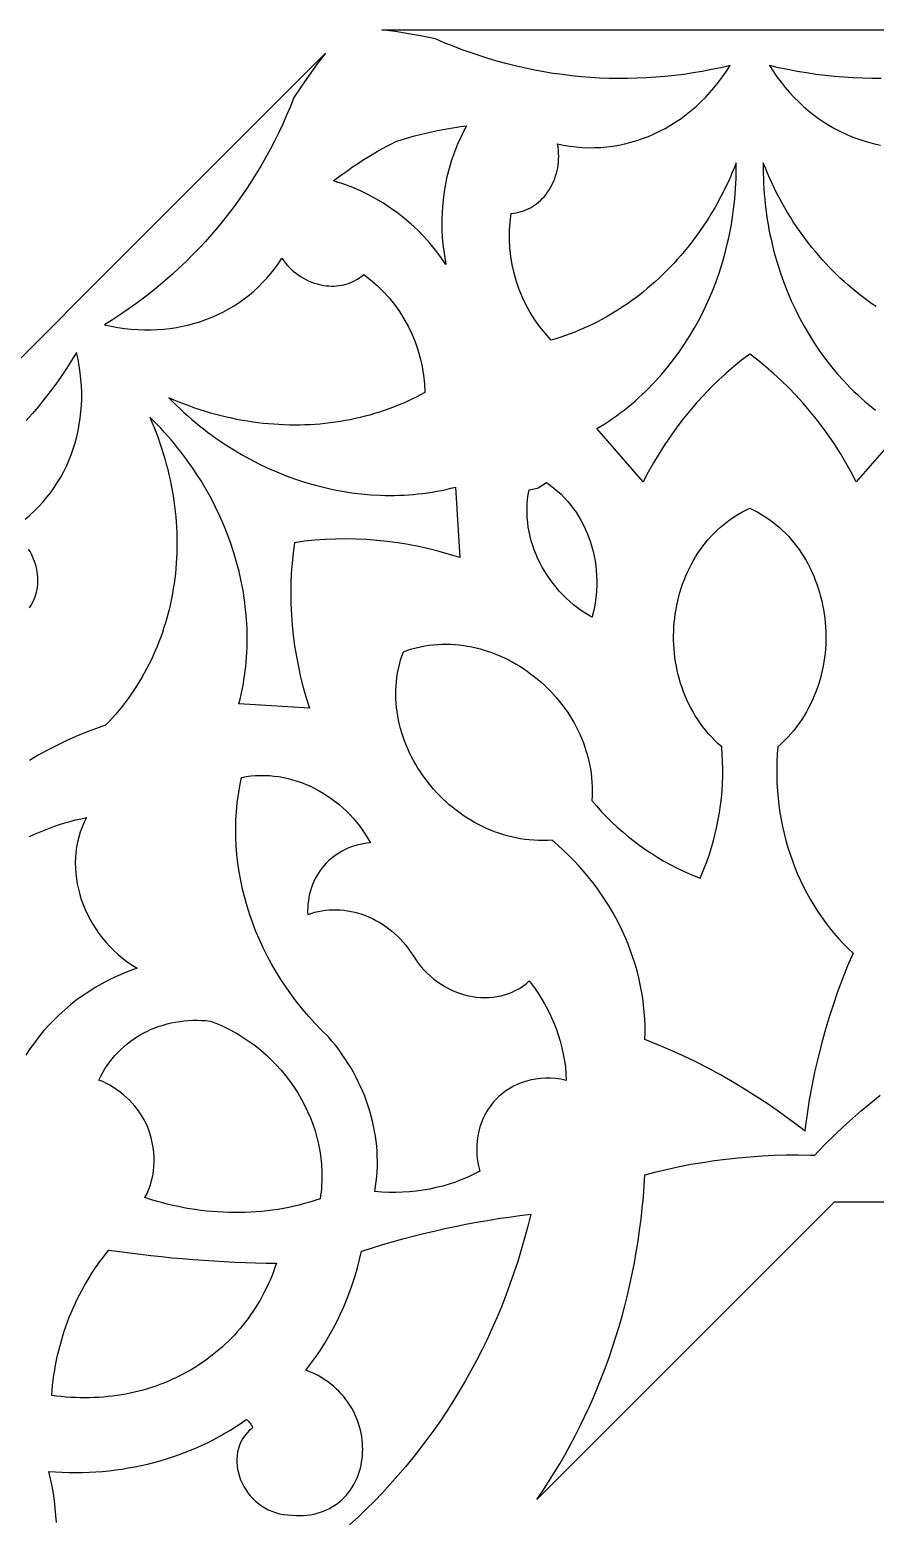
# Model space of a CAD drawing. Extents: x 1908 to 3442, y -299 to 721.
# Drawn here: x 3144.7 to 3180.8, y 319 to 382.4 of the extents above; entities that cross this region are included whole.
import ezdxf

# ---------------------------------------------------------------- set-up
doc = ezdxf.new("R2010")
doc.units = 0
doc.layers.add('BITMAP_LAYER', color=18, linetype='CONTINUOUS')

msp = doc.modelspace()

# ---------------------------------------------------------------- linework, layer by layer
at = {"layer": 'BITMAP_LAYER'}
for points in [[(3181.967, 365.435), (3179.981, 363.172), (3179.767, 363.581), (3179.543, 363.981), (3179.308, 364.373), (3179.064, 364.757), (3178.81, 365.131), (3178.547, 365.497), (3178.275, 365.854), (3177.994, 366.201), (3177.703, 366.539), (3177.405, 366.867), (3177.097, 367.184), (3176.782, 367.492), (3176.458, 367.789), (3176.127, 368.075), (3175.788, 368.35), (3175.441, 368.614), (3175.44, 368.614), (3175.439, 368.614), (3175.438, 368.614), (3175.438, 368.614), (3175.091, 368.35), (3174.752, 368.075), (3174.42, 367.789), (3174.097, 367.492), (3173.781, 367.184), (3173.474, 366.867), (3173.175, 366.539), (3172.885, 366.201), (3172.603, 365.854), (3172.331, 365.497), (3172.068, 365.131), (3171.814, 364.757), (3171.57, 364.373), (3171.336, 363.981), (3171.111, 363.581), (3170.897, 363.172), (3168.911, 365.435), (3169.084, 365.539), (3169.255, 365.646), (3169.424, 365.757), (3169.591, 365.87), (3169.755, 365.986), (3169.917, 366.106), (3170.078, 366.228), (3170.236, 366.354), (3170.391, 366.482), (3170.545, 366.613), (3170.696, 366.747), (3170.845, 366.884), (3170.991, 367.024), (3171.136, 367.166), (3171.277, 367.311), (3171.417, 367.458), (3171.689, 367.761), (3171.95, 368.073), (3172.202, 368.395), (3172.444, 368.726), (3172.675, 369.066), (3172.896, 369.415), (3173.105, 369.772), (3173.305, 370.137), (3173.492, 370.509), (3173.669, 370.889), (3173.834, 371.275), (3173.988, 371.668), (3174.13, 372.067), (3174.26, 372.472), (3174.378, 372.883), (3174.483, 373.299), (3174.531, 373.509), (3174.576, 373.719), (3174.618, 373.931), (3174.656, 374.145), (3174.692, 374.359), (3174.724, 374.574), (3174.753, 374.79), (3174.778, 375.007), (3174.8, 375.225), (3174.819, 375.444), (3174.835, 375.663), (3174.847, 375.884), (3174.856, 376.105), (3174.861, 376.326), (3174.863, 376.548), (3174.862, 376.771), (3174.773, 376.548), (3174.68, 376.327), (3174.584, 376.108), (3174.485, 375.893), (3174.383, 375.679), (3174.277, 375.469), (3174.169, 375.261), (3174.057, 375.055), (3173.943, 374.853), (3173.825, 374.653), (3173.705, 374.456), (3173.581, 374.261), (3173.455, 374.07), (3173.326, 373.881), (3173.195, 373.696), (3173.06, 373.513), (3172.923, 373.333), (3172.783, 373.156), (3172.641, 372.983), (3172.496, 372.812), (3172.349, 372.644), (3172.199, 372.48), (3172.046, 372.319), (3171.892, 372.161), (3171.735, 372.006), (3171.576, 371.854), (3171.414, 371.706), (3171.25, 371.561), (3171.084, 371.419), (3170.916, 371.281), (3170.746, 371.146), (3170.574, 371.014), (3170.4, 370.886), (3170.224, 370.762), (3170.046, 370.641), (3169.866, 370.524), (3169.684, 370.41), (3169.5, 370.3), (3169.315, 370.193), (3169.128, 370.09), (3168.939, 369.991), (3168.749, 369.896), (3168.557, 369.804), (3168.364, 369.716), (3168.169, 369.633), (3167.972, 369.552), (3167.774, 369.476), (3167.575, 369.404), (3167.375, 369.336), (3167.173, 369.272), (3166.97, 369.212, -0.234222), (3165.264, 374.617), (3165.372, 374.626), (3165.479, 374.642), (3165.584, 374.663), (3165.687, 374.69), (3165.789, 374.723), (3165.888, 374.761), (3165.985, 374.805), (3166.079, 374.853), (3166.171, 374.907), (3166.261, 374.966), (3166.347, 375.029), (3166.431, 375.097), (3166.512, 375.169), (3166.589, 375.245), (3166.663, 375.326), (3166.734, 375.41), (3166.801, 375.499), (3166.864, 375.591), (3166.924, 375.686), (3166.979, 375.785), (3167.031, 375.887), (3167.078, 375.991), (3167.121, 376.099), (3167.159, 376.21), (3167.192, 376.323), (3167.221, 376.438), (3167.245, 376.556), (3167.264, 376.676), (3167.277, 376.797), (3167.286, 376.921), (3167.288, 377.046), (3167.285, 377.183), (3167.275, 377.318), (3167.259, 377.451), (3167.236, 377.581), (3167.5, 377.526), (3167.765, 377.482), (3168.03, 377.45), (3168.294, 377.428), (3168.558, 377.418), (3168.821, 377.419), (3169.083, 377.43), (3169.343, 377.453), (3169.602, 377.486), (3169.86, 377.529), (3170.115, 377.583), (3170.369, 377.647), (3170.619, 377.721), (3170.868, 377.805), (3171.113, 377.9), (3171.355, 378.004), (3171.593, 378.118), (3171.828, 378.241), (3172.059, 378.374), (3172.286, 378.517), (3172.509, 378.668), (3172.727, 378.829), (3172.94, 379), (3173.148, 379.179), (3173.351, 379.367), (3173.548, 379.563), (3173.74, 379.769), (3173.925, 379.983), (3174.104, 380.205), (3174.277, 380.436), (3174.443, 380.675), (3174.602, 380.922), (3174.208, 380.83), (3173.812, 380.746), (3173.416, 380.671), (3173.02, 380.604), (3172.622, 380.545), (3172.225, 380.495), (3171.826, 380.453), (3171.428, 380.419), (3171.029, 380.394), (3170.631, 380.376), (3170.232, 380.367), (3169.834, 380.366), (3169.435, 380.373), (3169.037, 380.389), (3168.64, 380.412), (3168.242, 380.444), (3167.846, 380.484), (3167.45, 380.532), (3167.055, 380.588), (3166.661, 380.653), (3166.267, 380.725), (3165.875, 380.806), (3165.484, 380.894), (3165.094, 380.991), (3164.706, 381.096), (3164.318, 381.209), (3163.933, 381.33), (3163.549, 381.459), (3163.167, 381.596), (3162.786, 381.74), (3162.408, 381.893), (3162.031, 382.054), (3161.461, 382.171), (3160.89, 382.275), (3160.317, 382.367), (3159.743, 382.446), (3191.136, 382.446)], [(3135.137, 359.251), (3157.336, 381.449), (3156.986, 380.987), (3156.645, 380.517), (3156.315, 380.039), (3155.994, 379.554), (3155.842, 379.174), (3155.682, 378.798), (3155.516, 378.426), (3155.342, 378.059), (3155.162, 377.697), (3154.975, 377.339), (3154.781, 376.985), (3154.58, 376.636), (3154.373, 376.292), (3154.159, 375.953), (3153.939, 375.619), (3153.712, 375.289), (3153.479, 374.965), (3153.239, 374.646), (3152.993, 374.332), (3152.741, 374.023), (3152.483, 373.72), (3152.218, 373.422), (3151.948, 373.13), (3151.671, 372.843), (3151.389, 372.562), (3151.1, 372.286), (3150.806, 372.017), (3150.506, 371.753), (3150.2, 371.495), (3149.889, 371.243), (3149.572, 370.998), (3149.25, 370.758), (3148.922, 370.525), (3148.589, 370.298), (3148.25, 370.078), (3147.906, 369.864), (3148.194, 369.802), (3148.48, 369.75), (3148.765, 369.709), (3149.049, 369.678), (3149.331, 369.658), (3149.612, 369.648), (3149.891, 369.649), (3150.167, 369.659), (3150.441, 369.68), (3150.712, 369.71), (3150.98, 369.751), (3151.244, 369.801), (3151.506, 369.861), (3151.763, 369.93), (3152.017, 370.009), (3152.266, 370.097), (3152.511, 370.194), (3152.751, 370.301), (3152.986, 370.417), (3153.215, 370.542), (3153.44, 370.676), (3153.659, 370.818), (3153.871, 370.97), (3154.078, 371.13), (3154.278, 371.298), (3154.471, 371.475), (3154.658, 371.661), (3154.837, 371.854), (3155.009, 372.056), (3155.173, 372.266), (3155.329, 372.484), (3155.477, 372.71), (3155.553, 372.602), (3155.635, 372.497), (3155.724, 372.394), (3155.818, 372.295), (3155.909, 372.208), (3156.002, 372.127), (3156.098, 372.05), (3156.196, 371.979), (3156.296, 371.913), (3156.398, 371.851), (3156.501, 371.795), (3156.607, 371.744), (3156.713, 371.698), (3156.82, 371.657), (3156.929, 371.622), (3157.038, 371.591), (3157.147, 371.566), (3157.257, 371.546), (3157.367, 371.531), (3157.477, 371.521), (3157.586, 371.516), (3157.695, 371.517), (3157.803, 371.523), (3157.91, 371.534), (3158.016, 371.551), (3158.121, 371.573), (3158.224, 371.6), (3158.325, 371.632), (3158.425, 371.67), (3158.522, 371.713), (3158.616, 371.761), (3158.709, 371.815), (3158.798, 371.874), (3158.885, 371.939), (3158.968, 372.009, -0.234222), (3161.583, 366.98), (3161.397, 366.879), (3161.209, 366.782), (3161.019, 366.689), (3160.827, 366.599), (3160.634, 366.513), (3160.438, 366.43), (3160.241, 366.352), (3160.042, 366.277), (3159.842, 366.206), (3159.64, 366.139), (3159.436, 366.076), (3159.231, 366.016), (3159.025, 365.96), (3158.817, 365.909), (3158.608, 365.861), (3158.398, 365.816), (3158.186, 365.776), (3157.974, 365.739), (3157.76, 365.707), (3157.545, 365.678), (3157.33, 365.653), (3157.113, 365.632), (3156.896, 365.615), (3156.677, 365.602), (3156.458, 365.592), (3156.238, 365.587), (3156.018, 365.585), (3155.797, 365.588), (3155.575, 365.594), (3155.353, 365.605), (3155.13, 365.619), (3154.907, 365.637), (3154.683, 365.659), (3154.46, 365.685), (3154.235, 365.716), (3154.011, 365.75), (3153.787, 365.788), (3153.562, 365.83), (3153.338, 365.876), (3153.113, 365.926), (3152.889, 365.98), (3152.664, 366.039), (3152.44, 366.101), (3152.216, 366.167), (3151.992, 366.238), (3151.768, 366.312), (3151.545, 366.391), (3151.323, 366.473), (3151.1, 366.56), (3150.878, 366.651), (3150.657, 366.745), (3150.814, 366.587), (3150.972, 366.431), (3151.133, 366.278), (3151.296, 366.128), (3151.46, 365.981), (3151.626, 365.837), (3151.794, 365.695), (3151.964, 365.557), (3152.136, 365.422), (3152.309, 365.289), (3152.484, 365.16), (3152.66, 365.033), (3152.838, 364.91), (3153.018, 364.79), (3153.198, 364.672), (3153.381, 364.558), (3153.749, 364.338), (3154.123, 364.131), (3154.501, 363.937), (3154.884, 363.755), (3155.27, 363.586), (3155.66, 363.429), (3156.054, 363.286), (3156.45, 363.155), (3156.849, 363.038), (3157.249, 362.934), (3157.652, 362.844), (3158.056, 362.767), (3158.461, 362.703), (3158.867, 362.654), (3159.273, 362.618), (3159.679, 362.596), (3159.882, 362.59), (3160.084, 362.588), (3160.287, 362.59), (3160.489, 362.595), (3160.691, 362.603), (3160.893, 362.615), (3161.094, 362.631), (3161.295, 362.65), (3161.495, 362.673), (3161.695, 362.7), (3161.895, 362.73), (3162.093, 362.764), (3162.291, 362.802), (3162.489, 362.844), (3162.685, 362.889), (3162.881, 362.938), (3163.077, 359.933), (3162.637, 360.07), (3162.195, 360.195), (3161.752, 360.306), (3161.308, 360.405), (3160.864, 360.49), (3160.419, 360.563), (3159.974, 360.623), (3159.53, 360.669), (3159.086, 360.703), (3158.643, 360.723), (3158.201, 360.731), (3157.76, 360.725), (3157.321, 360.706), (3156.885, 360.674), (3156.45, 360.629), (3156.018, 360.57), (3156.018, 360.57), (3156.017, 360.569), (3156.016, 360.568), (3156.016, 360.568), (3155.958, 360.136), (3155.912, 359.702), (3155.88, 359.265), (3155.861, 358.826), (3155.856, 358.386), (3155.863, 357.944), (3155.884, 357.501), (3155.917, 357.057), (3155.964, 356.612), (3156.023, 356.168), (3156.096, 355.723), (3156.182, 355.278), (3156.28, 354.835), (3156.392, 354.392), (3156.516, 353.95), (3156.654, 353.509), (3153.649, 353.705), (3153.698, 353.901), (3153.743, 354.098), (3153.784, 354.295), (3153.822, 354.493), (3153.856, 354.692), (3153.886, 354.891), (3153.913, 355.091), (3153.936, 355.291), (3153.955, 355.492), (3153.971, 355.694), (3153.983, 355.895), (3153.992, 356.097), (3153.997, 356.3), (3153.998, 356.502), (3153.996, 356.705), (3153.991, 356.908), (3153.969, 357.314), (3153.933, 357.72), (3153.883, 358.125), (3153.82, 358.53), (3153.743, 358.934), (3153.652, 359.337), (3153.548, 359.738), (3153.431, 360.136), (3153.301, 360.533), (3153.157, 360.926), (3153.001, 361.316), (3152.832, 361.703), (3152.65, 362.085), (3152.455, 362.464), (3152.248, 362.837), (3152.029, 363.206), (3151.914, 363.388), (3151.797, 363.569), (3151.676, 363.748), (3151.553, 363.926), (3151.427, 364.103), (3151.297, 364.278), (3151.165, 364.451), (3151.029, 364.622), (3150.891, 364.792), (3150.75, 364.96), (3150.605, 365.126), (3150.458, 365.291), (3150.308, 365.453), (3150.155, 365.614), (3150, 365.773), (3149.841, 365.929), (3149.936, 365.708), (3150.027, 365.486), (3150.113, 365.264), (3150.196, 365.041), (3150.274, 364.818), (3150.349, 364.595), (3150.419, 364.371), (3150.485, 364.147), (3150.548, 363.922), (3150.606, 363.698), (3150.66, 363.473), (3150.71, 363.249), (3150.756, 363.024), (3150.799, 362.8), (3150.837, 362.575), (3150.871, 362.351), (3150.901, 362.127), (3150.927, 361.903), (3150.949, 361.68), (3150.968, 361.456), (3150.982, 361.234), (3150.992, 361.012), (3150.999, 360.79), (3151.001, 360.569), (3151, 360.348), (3150.994, 360.128), (3150.985, 359.909), (3150.972, 359.691), (3150.954, 359.473), (3150.933, 359.257), (3150.908, 359.041), (3150.88, 358.826), (3150.847, 358.613), (3150.81, 358.4), (3150.77, 358.189), (3150.726, 357.978), (3150.678, 357.769), (3150.626, 357.562), (3150.57, 357.355), (3150.511, 357.15), (3150.447, 356.947), (3150.38, 356.745), (3150.309, 356.544), (3150.235, 356.345), (3150.156, 356.148), (3150.074, 355.953), (3149.988, 355.759), (3149.898, 355.567), (3149.804, 355.377), (3149.707, 355.189), (3149.606, 355.003), (3149.501, 354.819), (3149.393, 354.637), (3149.281, 354.457), (3149.165, 354.279), (3149.045, 354.104), (3148.922, 353.931), (3148.795, 353.76), (3148.664, 353.591), (3148.53, 353.425), (3148.392, 353.262), (3148.25, 353.101), (3148.105, 352.942), (3147.956, 352.786), (3147.526, 352.636), (3147.103, 352.475), (3146.686, 352.303), (3146.276, 352.12), (3145.873, 351.927), (3145.477, 351.724), (3145.088, 351.51), (3144.706, 351.287)]]:
    msp.add_lwpolyline(points, format="xyb", dxfattribs=at)
for points in [[(3181.045, 380.366), (3180.646, 380.367), (3180.248, 380.376), (3179.849, 380.394), (3179.45, 380.419), (3179.052, 380.453), (3178.654, 380.495), (3178.256, 380.545), (3177.859, 380.604), (3177.462, 380.671), (3177.066, 380.746), (3176.671, 380.83), (3176.276, 380.922), (3176.435, 380.675), (3176.601, 380.436), (3176.774, 380.205), (3176.953, 379.983), (3177.139, 379.769), (3177.33, 379.563), (3177.527, 379.367), (3177.73, 379.179), (3177.938, 379), (3178.151, 378.829), (3178.369, 378.668), (3178.592, 378.517), (3178.819, 378.374), (3179.05, 378.241), (3179.285, 378.118), (3179.524, 378.004), (3179.766, 377.9), (3180.011, 377.805), (3180.259, 377.721), (3180.51, 377.647), (3180.763, 377.583), (3181.018, 377.529)], [(3180.833, 370.641), (3180.655, 370.762), (3180.479, 370.886), (3180.304, 371.014), (3180.132, 371.146), (3179.962, 371.281), (3179.794, 371.419), (3179.628, 371.561), (3179.464, 371.706), (3179.303, 371.854), (3179.144, 372.006), (3178.987, 372.161), (3178.832, 372.319), (3178.68, 372.48), (3178.53, 372.644), (3178.382, 372.812), (3178.238, 372.983), (3178.095, 373.156), (3177.955, 373.333), (3177.818, 373.513), (3177.684, 373.696), (3177.552, 373.881), (3177.423, 374.07), (3177.297, 374.261), (3177.174, 374.456), (3177.053, 374.653), (3176.936, 374.853), (3176.821, 375.055), (3176.71, 375.261), (3176.601, 375.469), (3176.496, 375.679), (3176.393, 375.893), (3176.294, 376.108), (3176.198, 376.327), (3176.106, 376.548), (3176.016, 376.771), (3176.015, 376.548), (3176.017, 376.326), (3176.022, 376.105), (3176.031, 375.884), (3176.043, 375.663), (3176.059, 375.444), (3176.078, 375.225), (3176.1, 375.007), (3176.126, 374.79), (3176.155, 374.574), (3176.187, 374.359), (3176.222, 374.145), (3176.261, 373.931), (3176.302, 373.719), (3176.347, 373.509), (3176.395, 373.299), (3176.501, 372.883), (3176.619, 372.472), (3176.748, 372.067), (3176.89, 371.668), (3177.044, 371.275), (3177.209, 370.889), (3177.386, 370.509), (3177.574, 370.137), (3177.773, 369.772), (3177.983, 369.415), (3178.204, 369.066), (3178.435, 368.726), (3178.676, 368.395), (3178.928, 368.073), (3179.19, 367.761), (3179.461, 367.458), (3179.601, 367.311), (3179.743, 367.166), (3179.887, 367.024), (3180.034, 366.884), (3180.182, 366.747), (3180.334, 366.613), (3180.487, 366.482), (3180.643, 366.354), (3180.801, 366.228)], [(3144.53, 361.578), (3144.732, 361.749), (3144.926, 361.929), (3145.111, 362.115), (3145.288, 362.309), (3145.457, 362.509), (3145.617, 362.715), (3145.768, 362.928), (3145.911, 363.147), (3146.045, 363.371), (3146.169, 363.601), (3146.285, 363.836), (3146.392, 364.076), (3146.489, 364.321), (3146.578, 364.57), (3146.657, 364.823), (3146.726, 365.081), (3146.786, 365.342), (3146.836, 365.607), (3146.876, 365.875), (3146.907, 366.146), (3146.927, 366.42), (3146.938, 366.696), (3146.938, 366.974), (3146.928, 367.255), (3146.908, 367.537), (3146.877, 367.821), (3146.836, 368.107), (3146.785, 368.393), (3146.722, 368.68), (3146.508, 368.336), (3146.288, 367.998), (3146.061, 367.664), (3145.828, 367.336), (3145.589, 367.014), (3145.343, 366.697), (3145.091, 366.386), (3144.833, 366.08), (3144.57, 365.78)], [(3144.712, 357.788), (3144.771, 357.878), (3144.825, 357.97), (3144.874, 358.065), (3144.917, 358.162), (3144.954, 358.261), (3144.987, 358.363), (3145.014, 358.466), (3145.036, 358.57), (3145.052, 358.676), (3145.063, 358.783), (3145.069, 358.891), (3145.07, 359), (3145.066, 359.11), (3145.056, 359.219), (3145.041, 359.329), (3145.021, 359.439), (3144.995, 359.549), (3144.965, 359.658), (3144.929, 359.766), (3144.888, 359.873), (3144.842, 359.98), (3144.791, 360.085), (3144.735, 360.189), (3144.674, 360.291)], [(3144.717, 348.04), (3144.923, 348.137), (3145.132, 348.229), (3145.344, 348.317), (3145.559, 348.401), (3145.777, 348.479), (3145.998, 348.553), (3146.221, 348.622), (3146.448, 348.686), (3146.678, 348.745), (3146.91, 348.798), (3147.145, 348.847), (3147.044, 348.645), (3146.955, 348.438), (3146.878, 348.228), (3146.814, 348.014), (3146.761, 347.798), (3146.719, 347.579), (3146.69, 347.358), (3146.671, 347.136), (3146.664, 346.913), (3146.669, 346.689), (3146.684, 346.464), (3146.71, 346.24), (3146.747, 346.016), (3146.795, 345.793), (3146.852, 345.572), (3146.921, 345.352), (3146.999, 345.135), (3147.088, 344.92), (3147.186, 344.708), (3147.294, 344.499), (3147.412, 344.295), (3147.54, 344.095), (3147.676, 343.899), (3147.822, 343.708), (3147.977, 343.523), (3148.141, 343.344), (3148.314, 343.172), (3148.495, 343.006), (3148.685, 342.847), (3148.883, 342.696), (3149.089, 342.553), (3149.304, 342.418), (3148.988, 342.306), (3148.679, 342.183), (3148.377, 342.05), (3148.081, 341.907), (3147.792, 341.755), (3147.51, 341.593), (3147.236, 341.422), (3146.968, 341.242), (3146.708, 341.053), (3146.456, 340.855), (3146.212, 340.649), (3145.975, 340.435), (3145.747, 340.213), (3145.527, 339.983), (3145.315, 339.745), (3145.112, 339.499), (3144.918, 339.246), (3144.732, 338.987), (3144.555, 338.72)], [(3196.979, 332.446), (3179.043, 332.446), (3166.359, 319.762), (3166.613, 320.137), (3166.859, 320.516), (3167.099, 320.9), (3167.332, 321.288), (3167.558, 321.68), (3167.777, 322.076), (3167.99, 322.477), (3168.195, 322.882), (3168.394, 323.291), (3168.586, 323.703), (3168.77, 324.12), (3168.948, 324.54), (3169.118, 324.964), (3169.282, 325.392), (3169.438, 325.823), (3169.587, 326.258), (3169.729, 326.696), (3169.864, 327.137), (3169.991, 327.582), (3170.111, 328.029), (3170.223, 328.48), (3170.329, 328.934), (3170.426, 329.39), (3170.517, 329.85), (3170.6, 330.312), (3170.675, 330.777), (3170.743, 331.244), (3170.803, 331.714), (3170.855, 332.186), (3170.9, 332.661), (3170.937, 333.138), (3170.966, 333.617), (3171.453, 333.742), (3171.943, 333.857), (3172.436, 333.963), (3172.933, 334.058), (3173.432, 334.143), (3173.933, 334.218), (3174.438, 334.283), (3174.945, 334.338), (3175.454, 334.383), (3175.965, 334.418), (3176.478, 334.442), (3176.993, 334.457), (3177.51, 334.461), (3178.028, 334.455), (3178.213, 334.449), (3178.339, 334.585), (3178.701, 334.955), (3179.069, 335.318), (3179.444, 335.672), (3179.824, 336.017), (3180.21, 336.354), (3180.602, 336.682), (3180.999, 337.002)], [(3145.858, 318.778), (3145.841, 319.087), (3145.813, 319.396), (3145.776, 319.707), (3145.729, 320.019), (3145.672, 320.331), (3145.606, 320.644), (3145.529, 320.957), (3145.82, 320.937), (3146.109, 320.923), (3146.397, 320.915), (3146.685, 320.913), (3146.971, 320.917), (3147.256, 320.926), (3147.54, 320.942), (3147.822, 320.963), (3148.103, 320.991), (3148.382, 321.024), (3148.66, 321.063), (3148.935, 321.107), (3149.21, 321.158), (3149.482, 321.214), (3149.752, 321.275), (3150.02, 321.343), (3150.286, 321.416), (3150.55, 321.495), (3150.811, 321.579), (3151.07, 321.669), (3151.327, 321.764), (3151.581, 321.865), (3151.832, 321.972), (3152.081, 322.084), (3152.327, 322.201), (3152.569, 322.324), (3152.809, 322.452), (3153.046, 322.586), (3153.28, 322.725), (3153.51, 322.87), (3153.738, 323.02), (3153.961, 323.175), (3154.007, 323.14), (3154.05, 323.103), (3154.089, 323.062), (3154.125, 323.018), (3154.158, 322.972), (3154.186, 322.923), (3154.211, 322.873), (3154.231, 322.821), (3154.166, 322.768), (3154.104, 322.714), (3153.991, 322.6), (3153.891, 322.479), (3153.805, 322.352), (3153.732, 322.219), (3153.672, 322.082), (3153.625, 321.941), (3153.59, 321.797), (3153.567, 321.649), (3153.555, 321.5), (3153.555, 321.35), (3153.567, 321.199), (3153.589, 321.048), (3153.622, 320.898), (3153.665, 320.749), (3153.718, 320.603), (3153.782, 320.459), (3153.854, 320.319), (3153.936, 320.183), (3154.027, 320.052), (3154.127, 319.926), (3154.235, 319.807), (3154.352, 319.694), (3154.476, 319.59), (3154.608, 319.493), (3154.747, 319.405), (3154.894, 319.328), (3155.047, 319.26), (3155.207, 319.203), (3155.373, 319.159), (3155.545, 319.126), (3155.723, 319.107), (3155.897, 319.089), (3156.067, 319.079), (3156.233, 319.077), (3156.393, 319.082), (3156.55, 319.096), (3156.701, 319.116), (3156.848, 319.144), (3156.99, 319.178), (3157.127, 319.219), (3157.259, 319.267), (3157.387, 319.32), (3157.51, 319.38), (3157.628, 319.446), (3157.74, 319.517), (3157.848, 319.593), (3157.951, 319.674), (3158.049, 319.76), (3158.142, 319.851), (3158.23, 319.947), (3158.313, 320.046), (3158.391, 320.15), (3158.464, 320.257), (3158.531, 320.368), (3158.593, 320.482), (3158.65, 320.6), (3158.702, 320.72), (3158.749, 320.843), (3158.79, 320.969), (3158.826, 321.096), (3158.856, 321.226), (3158.881, 321.358), (3158.901, 321.491), (3158.915, 321.625), (3158.924, 321.761), (3158.928, 321.898), (3158.925, 322.035), (3158.918, 322.173), (3158.904, 322.311), (3158.885, 322.449), (3158.861, 322.587), (3158.83, 322.725), (3158.794, 322.862), (3158.753, 322.998), (3158.705, 323.133), (3158.652, 323.267), (3158.593, 323.4), (3158.528, 323.531), (3158.458, 323.659), (3158.381, 323.786), (3158.299, 323.911), (3158.21, 324.032), (3158.116, 324.151), (3158.015, 324.268), (3157.909, 324.38), (3157.796, 324.49), (3157.678, 324.595), (3157.553, 324.697), (3157.422, 324.795), (3157.285, 324.888), (3157.142, 324.977), (3156.993, 325.061), (3156.837, 325.141), (3156.675, 325.215), (3156.507, 325.283), (3156.72, 325.56), (3156.924, 325.842), (3157.12, 326.131), (3157.308, 326.425), (3157.487, 326.725), (3157.657, 327.03), (3157.819, 327.341), (3157.972, 327.657), (3158.116, 327.977), (3158.251, 328.303), (3158.378, 328.633), (3158.495, 328.968), (3158.603, 329.307), (3158.702, 329.65), (3158.791, 329.997), (3158.871, 330.348), (3159.308, 330.488), (3159.747, 330.622), (3160.188, 330.751), (3160.632, 330.875), (3161.077, 330.993), (3161.524, 331.106), (3161.973, 331.213), (3162.424, 331.315), (3162.877, 331.411), (3163.332, 331.502), (3163.788, 331.588), (3164.247, 331.668), (3164.706, 331.742), (3165.168, 331.811), (3165.631, 331.875), (3166.096, 331.933), (3165.97, 331.422), (3165.835, 330.916), (3165.692, 330.414), (3165.539, 329.918), (3165.378, 329.427), (3165.208, 328.941), (3165.029, 328.46), (3164.842, 327.984), (3164.646, 327.514), (3164.442, 327.049), (3164.23, 326.59), (3164.009, 326.136), (3163.78, 325.688), (3163.543, 325.246), (3163.298, 324.81), (3163.045, 324.379), (3162.785, 323.954), (3162.517, 323.536), (3162.241, 323.123), (3161.957, 322.717), (3161.667, 322.317), (3161.368, 321.923), (3161.063, 321.536), (3160.75, 321.155), (3160.43, 320.781), (3160.103, 320.413), (3159.77, 320.052), (3159.429, 319.698), (3159.081, 319.35), (3158.727, 319.01), (3158.367, 318.677)]]:
    msp.add_lwpolyline(points, dxfattribs=at)
for points in [[(3163.273, 378.198), (3163.289, 378.221), (3163.124, 377.898), (3162.973, 377.567), (3162.837, 377.228), (3162.717, 376.881), (3162.611, 376.529), (3162.52, 376.171), (3162.445, 375.807), (3162.385, 375.44), (3162.341, 375.069), (3162.313, 374.696), (3162.3, 374.32), (3162.303, 373.943), (3162.323, 373.566), (3162.358, 373.188), (3162.41, 372.812), (3162.479, 372.437), (3162.262, 372.75), (3162.032, 373.053), (3161.791, 373.345), (3161.537, 373.626), (3161.273, 373.895), (3160.999, 374.151), (3160.714, 374.395), (3160.421, 374.626), (3160.119, 374.844), (3159.809, 375.047), (3159.492, 375.237), (3159.168, 375.411), (3158.837, 375.571), (3158.502, 375.714), (3158.161, 375.842), (3157.816, 375.954), (3157.843, 375.949), (3157.685, 375.999), (3157.883, 376.153), (3158.084, 376.304), (3158.287, 376.45), (3158.492, 376.594), (3158.699, 376.734), (3158.908, 376.87), (3159.12, 377.003), (3159.333, 377.132), (3159.548, 377.257), (3159.766, 377.379), (3159.985, 377.498), (3160.206, 377.613), (3160.313, 377.665), (3160.425, 377.703), (3160.663, 377.779), (3160.902, 377.85), (3161.142, 377.917), (3161.383, 377.981), (3161.625, 378.041), (3161.869, 378.096), (3162.113, 378.148), (3162.358, 378.195), (3162.605, 378.239), (3162.852, 378.279), (3163.1, 378.314), (3163.349, 378.345)], [(3166.929, 363.021), (3167.088, 362.899), (3167.241, 362.771), (3167.387, 362.635), (3167.528, 362.493), (3167.662, 362.346), (3167.79, 362.192), (3167.912, 362.033), (3168.027, 361.868), (3168.135, 361.699), (3168.237, 361.525), (3168.332, 361.346), (3168.421, 361.164), (3168.502, 360.977), (3168.576, 360.787), (3168.643, 360.593), (3168.703, 360.397), (3168.756, 360.197), (3168.801, 359.995), (3168.839, 359.791), (3168.869, 359.585), (3168.891, 359.378), (3168.906, 359.169), (3168.913, 358.958), (3168.912, 358.747), (3168.903, 358.536), (3168.885, 358.324), (3168.86, 358.112), (3168.826, 357.9), (3168.784, 357.689), (3168.734, 357.479), (3168.71, 357.391), (3168.631, 357.436), (3168.447, 357.549), (3168.268, 357.668), (3168.094, 357.794), (3167.926, 357.926), (3167.764, 358.063), (3167.608, 358.207), (3167.458, 358.355), (3167.314, 358.509), (3167.177, 358.667), (3167.046, 358.83), (3166.922, 358.996), (3166.804, 359.167), (3166.693, 359.342), (3166.589, 359.52), (3166.493, 359.702), (3166.403, 359.886), (3166.321, 360.073), (3166.247, 360.262), (3166.18, 360.454), (3166.121, 360.648), (3166.07, 360.843), (3166.027, 361.039), (3165.992, 361.237), (3165.966, 361.435), (3165.947, 361.635), (3165.938, 361.834), (3165.937, 362.034), (3165.945, 362.233), (3165.962, 362.432), (3165.988, 362.63), (3166.024, 362.828), (3166.384, 362.902), (3166.424, 362.909), (3166.458, 362.933), (3166.765, 363.136)], [(3175.613, 361.956), (3175.78, 361.868), (3175.944, 361.774), (3176.102, 361.675), (3176.257, 361.57), (3176.406, 361.461), (3176.552, 361.347), (3176.692, 361.227), (3176.828, 361.104), (3176.959, 360.976), (3177.086, 360.843), (3177.208, 360.707), (3177.325, 360.566), (3177.438, 360.422), (3177.546, 360.274), (3177.649, 360.122), (3177.748, 359.968), (3177.841, 359.81), (3177.93, 359.649), (3178.014, 359.485), (3178.093, 359.319), (3178.167, 359.15), (3178.237, 358.978), (3178.301, 358.805), (3178.361, 358.629), (3178.416, 358.452), (3178.465, 358.273), (3178.51, 358.092), (3178.55, 357.91), (3178.584, 357.726), (3178.614, 357.541), (3178.639, 357.356), (3178.658, 357.17), (3178.673, 356.983), (3178.682, 356.795), (3178.686, 356.607), (3178.685, 356.42), (3178.679, 356.232), (3178.668, 356.044), (3178.651, 355.857), (3178.629, 355.67), (3178.602, 355.483), (3178.57, 355.298), (3178.532, 355.113), (3178.489, 354.93), (3178.441, 354.748), (3178.387, 354.567), (3178.328, 354.388), (3178.263, 354.21), (3178.193, 354.035), (3178.118, 353.862), (3178.037, 353.69), (3177.951, 353.522), (3177.859, 353.355), (3177.762, 353.192), (3177.659, 353.031), (3177.551, 352.873), (3177.437, 352.719), (3177.317, 352.567), (3177.192, 352.42), (3177.061, 352.276), (3176.925, 352.135), (3176.783, 351.999), (3176.635, 351.867), (3176.611, 351.552), (3176.595, 351.237), (3176.589, 350.923), (3176.591, 350.61), (3176.601, 350.298), (3176.62, 349.987), (3176.648, 349.678), (3176.684, 349.37), (3176.728, 349.065), (3176.78, 348.762), (3176.84, 348.461), (3176.909, 348.163), (3176.985, 347.867), (3177.069, 347.575), (3177.161, 347.286), (3177.261, 347), (3177.368, 346.718), (3177.483, 346.439), (3177.606, 346.165), (3177.736, 345.895), (3177.873, 345.629), (3178.018, 345.368), (3178.169, 345.112), (3178.328, 344.861), (3178.494, 344.615), (3178.667, 344.375), (3178.847, 344.14), (3179.033, 343.912), (3179.227, 343.689), (3179.427, 343.473), (3179.633, 343.263), (3179.846, 343.06), (3179.615, 342.517), (3179.396, 341.967), (3179.189, 341.412), (3178.994, 340.852), (3178.811, 340.287), (3178.641, 339.717), (3178.483, 339.143), (3178.338, 338.564), (3178.205, 337.982), (3178.085, 337.396), (3177.978, 336.807), (3177.883, 336.214), (3177.801, 335.619), (3177.786, 335.479), (3177.677, 335.567), (3177.198, 335.93), (3176.712, 336.282), (3176.219, 336.622), (3175.72, 336.952), (3175.214, 337.27), (3174.703, 337.576), (3174.185, 337.871), (3173.662, 338.153), (3173.133, 338.424), (3172.599, 338.682), (3172.06, 338.928), (3171.517, 339.161), (3170.969, 339.382), (3170.976, 339.676), (3170.974, 339.971), (3170.962, 340.265), (3170.942, 340.559), (3170.912, 340.853), (3170.873, 341.146), (3170.825, 341.438), (3170.769, 341.729), (3170.704, 342.019), (3170.63, 342.307), (3170.548, 342.594), (3170.457, 342.879), (3170.358, 343.162), (3170.25, 343.442), (3170.135, 343.721), (3170.011, 343.996), (3169.88, 344.269), (3169.74, 344.538), (3169.593, 344.805), (3169.438, 345.067), (3169.275, 345.327), (3169.105, 345.582), (3168.928, 345.833), (3168.743, 346.081), (3168.551, 346.323), (3168.352, 346.561), (3168.146, 346.794), (3167.933, 347.022), (3167.713, 347.245), (3167.486, 347.463), (3167.252, 347.674), (3167.012, 347.88), (3166.814, 347.869), (3166.618, 347.865), (3166.422, 347.868), (3166.227, 347.877), (3166.035, 347.893), (3165.843, 347.916), (3165.653, 347.944), (3165.465, 347.979), (3165.279, 348.02), (3165.094, 348.067), (3164.912, 348.12), (3164.731, 348.178), (3164.553, 348.242), (3164.377, 348.311), (3164.204, 348.386), (3164.033, 348.466), (3163.864, 348.551), (3163.699, 348.64), (3163.536, 348.735), (3163.375, 348.834), (3163.218, 348.938), (3163.064, 349.047), (3162.913, 349.159), (3162.766, 349.276), (3162.621, 349.397), (3162.481, 349.521), (3162.343, 349.65), (3162.21, 349.782), (3162.08, 349.918), (3161.954, 350.057), (3161.832, 350.199), (3161.714, 350.345), (3161.6, 350.493), (3161.491, 350.645), (3161.386, 350.799), (3161.285, 350.956), (3161.189, 351.115), (3161.097, 351.277), (3161.01, 351.442), (3160.928, 351.608), (3160.851, 351.776), (3160.779, 351.946), (3160.712, 352.118), (3160.65, 352.292), (3160.594, 352.467), (3160.543, 352.644), (3160.497, 352.822), (3160.458, 353.001), (3160.424, 353.181), (3160.395, 353.362), (3160.373, 353.543), (3160.356, 353.726), (3160.346, 353.908), (3160.342, 354.092), (3160.344, 354.275), (3160.353, 354.459), (3160.368, 354.642), (3160.39, 354.826), (3160.418, 355.009), (3160.454, 355.192), (3160.496, 355.374), (3160.545, 355.556), (3160.601, 355.737), (3160.665, 355.918), (3160.846, 355.983), (3161.027, 356.039), (3161.209, 356.088), (3161.392, 356.13), (3161.574, 356.165), (3161.758, 356.194), (3161.941, 356.215), (3162.125, 356.231), (3162.308, 356.239), (3162.492, 356.241), (3162.675, 356.237), (3162.858, 356.227), (3163.04, 356.211), (3163.222, 356.188), (3163.403, 356.16), (3163.583, 356.126), (3163.762, 356.086), (3163.94, 356.041), (3164.116, 355.99), (3164.292, 355.933), (3164.465, 355.872), (3164.637, 355.805), (3164.807, 355.733), (3164.976, 355.656), (3165.142, 355.574), (3165.306, 355.487), (3165.468, 355.395), (3165.628, 355.299), (3165.785, 355.198), (3165.939, 355.093), (3166.09, 354.983), (3166.239, 354.869), (3166.384, 354.752), (3166.527, 354.63), (3166.666, 354.504), (3166.802, 354.374), (3166.934, 354.24), (3167.062, 354.103), (3167.187, 353.962), (3167.308, 353.818), (3167.425, 353.67), (3167.537, 353.519), (3167.645, 353.365), (3167.749, 353.208), (3167.848, 353.048), (3167.943, 352.885), (3168.033, 352.719), (3168.118, 352.551), (3168.198, 352.38), (3168.272, 352.206), (3168.342, 352.03), (3168.406, 351.852), (3168.464, 351.672), (3168.517, 351.489), (3168.564, 351.305), (3168.604, 351.119), (3168.639, 350.93), (3168.668, 350.741), (3168.69, 350.549), (3168.706, 350.356), (3168.716, 350.162), (3168.718, 349.966), (3168.714, 349.769), (3168.703, 349.571), (3168.909, 349.331), (3169.121, 349.098), (3169.338, 348.871), (3169.561, 348.651), (3169.789, 348.438), (3170.022, 348.232), (3170.26, 348.032), (3170.503, 347.84), (3170.75, 347.656), (3171.002, 347.478), (3171.257, 347.308), (3171.516, 347.146), (3171.779, 346.991), (3172.045, 346.843), (3172.315, 346.704), (3172.588, 346.572), (3172.863, 346.449), (3173.141, 346.333), (3173.318, 346.265), (3173.395, 346.439), (3173.51, 346.718), (3173.617, 347), (3173.717, 347.286), (3173.809, 347.575), (3173.893, 347.867), (3173.97, 348.163), (3174.038, 348.461), (3174.098, 348.762), (3174.151, 349.065), (3174.195, 349.37), (3174.231, 349.678), (3174.258, 349.987), (3174.277, 350.298), (3174.288, 350.61), (3174.29, 350.923), (3174.283, 351.237), (3174.268, 351.552), (3174.244, 351.867), (3174.096, 351.999), (3173.954, 352.135), (3173.817, 352.276), (3173.686, 352.42), (3173.561, 352.567), (3173.442, 352.719), (3173.328, 352.873), (3173.219, 353.031), (3173.116, 353.192), (3173.019, 353.355), (3172.927, 353.522), (3172.841, 353.69), (3172.76, 353.862), (3172.685, 354.035), (3172.615, 354.21), (3172.551, 354.388), (3172.492, 354.567), (3172.438, 354.748), (3172.389, 354.93), (3172.346, 355.113), (3172.309, 355.298), (3172.276, 355.483), (3172.249, 355.67), (3172.227, 355.857), (3172.211, 356.044), (3172.199, 356.232), (3172.193, 356.42), (3172.192, 356.607), (3172.196, 356.795), (3172.206, 356.983), (3172.22, 357.17), (3172.24, 357.356), (3172.264, 357.541), (3172.294, 357.726), (3172.329, 357.91), (3172.368, 358.092), (3172.413, 358.273), (3172.463, 358.452), (3172.517, 358.629), (3172.577, 358.805), (3172.642, 358.978), (3172.711, 359.15), (3172.785, 359.319), (3172.864, 359.485), (3172.948, 359.649), (3173.037, 359.81), (3173.131, 359.968), (3173.229, 360.122), (3173.332, 360.274), (3173.44, 360.422), (3173.553, 360.566), (3173.67, 360.707), (3173.792, 360.843), (3173.919, 360.976), (3174.05, 361.104), (3174.186, 361.227), (3174.327, 361.347), (3174.472, 361.461), (3174.622, 361.57), (3174.776, 361.675), (3174.935, 361.774), (3175.098, 361.868), (3175.266, 361.956), (3175.439, 362.039)], [(3154.75, 350.646), (3154.949, 350.636), (3155.148, 350.618), (3155.347, 350.592), (3155.544, 350.557), (3155.741, 350.514), (3155.936, 350.462), (3156.13, 350.403), (3156.321, 350.337), (3156.511, 350.262), (3156.698, 350.18), (3156.882, 350.091), (3157.063, 349.994), (3157.241, 349.89), (3157.416, 349.78), (3157.587, 349.662), (3157.754, 349.538), (3157.917, 349.407), (3158.075, 349.269), (3158.229, 349.125), (3158.377, 348.975), (3158.52, 348.819), (3158.658, 348.657), (3158.79, 348.49), (3158.916, 348.316), (3159.035, 348.137), (3159.148, 347.953), (3159.254, 347.763), (3159.104, 347.749), (3158.957, 347.727), (3158.813, 347.7), (3158.672, 347.666), (3158.535, 347.625), (3158.401, 347.578), (3158.271, 347.526), (3158.144, 347.467), (3158.022, 347.403), (3157.903, 347.333), (3157.789, 347.258), (3157.678, 347.178), (3157.573, 347.093), (3157.471, 347.002), (3157.375, 346.907), (3157.283, 346.807), (3157.197, 346.703), (3157.115, 346.595), (3157.038, 346.482), (3156.967, 346.365), (3156.902, 346.245), (3156.842, 346.12), (3156.788, 345.993), (3156.739, 345.861), (3156.697, 345.727), (3156.661, 345.589), (3156.631, 345.449), (3156.608, 345.306), (3156.591, 345.16), (3156.581, 345.011), (3156.577, 344.861), (3156.581, 344.708), (3156.729, 344.761), (3156.879, 344.806), (3157.031, 344.844), (3157.185, 344.874), (3157.339, 344.896), (3157.495, 344.911), (3157.651, 344.918), (3157.807, 344.918), (3157.964, 344.911), (3158.121, 344.897), (3158.277, 344.876), (3158.433, 344.847), (3158.588, 344.812), (3158.743, 344.771), (3158.895, 344.722), (3159.047, 344.667), (3159.196, 344.606), (3159.344, 344.538), (3159.489, 344.464), (3159.632, 344.384), (3159.773, 344.297), (3159.91, 344.205), (3160.044, 344.107), (3160.174, 344.003), (3160.301, 343.893), (3160.424, 343.778), (3160.543, 343.657), (3160.657, 343.531), (3160.767, 343.399), (3160.872, 343.262), (3160.971, 343.12), (3161.066, 342.973), (3161.175, 342.804), (3161.291, 342.643), (3161.414, 342.489), (3161.544, 342.344), (3161.679, 342.206), (3161.82, 342.077), (3161.966, 341.955), (3162.117, 341.843), (3162.272, 341.738), (3162.431, 341.642), (3162.593, 341.555), (3162.758, 341.476), (3162.926, 341.407), (3163.096, 341.346), (3163.267, 341.294), (3163.44, 341.251), (3163.614, 341.217), (3163.788, 341.193), (3163.962, 341.178), (3164.136, 341.172), (3164.309, 341.177), (3164.48, 341.19), (3164.65, 341.214), (3164.818, 341.247), (3164.983, 341.29), (3165.146, 341.343), (3165.305, 341.406), (3165.46, 341.48), (3165.611, 341.564), (3165.757, 341.658), (3165.898, 341.762), (3166.034, 341.878), (3166.213, 341.64), (3166.382, 341.398), (3166.54, 341.15), (3166.689, 340.897), (3166.826, 340.641), (3166.954, 340.38), (3167.07, 340.116), (3167.175, 339.848), (3167.27, 339.578), (3167.353, 339.305), (3167.425, 339.03), (3167.486, 338.754), (3167.534, 338.476), (3167.572, 338.197), (3167.597, 337.918), (3167.61, 337.639), (3167.496, 337.663), (3167.383, 337.684), (3167.271, 337.701), (3167.16, 337.714), (3166.941, 337.73), (3166.726, 337.732), (3166.515, 337.721), (3166.309, 337.697), (3166.109, 337.659), (3165.914, 337.61), (3165.725, 337.549), (3165.543, 337.476), (3165.367, 337.392), (3165.199, 337.297), (3165.038, 337.192), (3164.885, 337.077), (3164.741, 336.953), (3164.605, 336.819), (3164.478, 336.677), (3164.361, 336.526), (3164.253, 336.368), (3164.156, 336.202), (3164.069, 336.028), (3163.994, 335.848), (3163.929, 335.662), (3163.876, 335.47), (3163.836, 335.272), (3163.808, 335.069), (3163.792, 334.861), (3163.79, 334.649), (3163.802, 334.433), (3163.827, 334.213), (3163.867, 333.99), (3163.892, 333.878), (3163.922, 333.764), (3163.67, 333.634), (3163.414, 333.514), (3163.153, 333.404), (3162.887, 333.304), (3162.617, 333.214), (3162.343, 333.133), (3162.065, 333.063), (3161.784, 333.003), (3161.5, 332.953), (3161.212, 332.914), (3160.922, 332.885), (3160.63, 332.866), (3160.335, 332.857), (3160.039, 332.859), (3159.74, 332.872), (3159.441, 332.895), (3159.476, 333.106), (3159.505, 333.319), (3159.527, 333.533), (3159.543, 333.748), (3159.552, 333.963), (3159.554, 334.179), (3159.55, 334.395), (3159.539, 334.611), (3159.523, 334.827), (3159.499, 335.044), (3159.47, 335.26), (3159.434, 335.475), (3159.392, 335.691), (3159.343, 335.905), (3159.289, 336.119), (3159.228, 336.332), (3159.162, 336.544), (3159.089, 336.754), (3159.011, 336.963), (3158.926, 337.171), (3158.835, 337.377), (3158.739, 337.581), (3158.637, 337.784), (3158.529, 337.984), (3158.416, 338.182), (3158.296, 338.378), (3158.171, 338.571), (3158.041, 338.762), (3157.905, 338.949), (3157.763, 339.134), (3157.616, 339.316), (3157.464, 339.495), (3157.175, 339.777), (3156.896, 340.066), (3156.627, 340.363), (3156.368, 340.666), (3156.12, 340.975), (3155.883, 341.29), (3155.656, 341.611), (3155.44, 341.938), (3155.234, 342.269), (3155.04, 342.606), (3154.857, 342.947), (3154.685, 343.291), (3154.524, 343.64), (3154.374, 343.992), (3154.237, 344.347), (3154.11, 344.706), (3153.996, 345.066), (3153.893, 345.429), (3153.802, 345.794), (3153.723, 346.16), (3153.657, 346.528), (3153.602, 346.896), (3153.56, 347.265), (3153.531, 347.634), (3153.514, 348.003), (3153.509, 348.372), (3153.518, 348.741), (3153.539, 349.108), (3153.574, 349.474), (3153.621, 349.838), (3153.682, 350.2), (3153.756, 350.56), (3153.953, 350.595), (3154.152, 350.621), (3154.351, 350.638), (3154.55, 350.647)], [(3152.054, 340.198), (3152.246, 340.186), (3152.439, 340.167), (3152.587, 340.111), (3152.732, 340.051), (3152.876, 339.989), (3153.018, 339.924), (3153.158, 339.855), (3153.296, 339.784), (3153.433, 339.71), (3153.568, 339.634), (3153.831, 339.472), (3154.087, 339.3), (3154.335, 339.119), (3154.574, 338.927), (3154.805, 338.727), (3155.026, 338.518), (3155.239, 338.3), (3155.442, 338.075), (3155.635, 337.842), (3155.818, 337.603), (3155.991, 337.357), (3156.153, 337.104), (3156.305, 336.846), (3156.446, 336.583), (3156.575, 336.315), (3156.693, 336.043), (3156.799, 335.766), (3156.893, 335.486), (3156.974, 335.203), (3157.043, 334.917), (3157.099, 334.629), (3157.142, 334.339), (3157.171, 334.048), (3157.187, 333.755), (3157.189, 333.462), (3157.184, 333.316), (3157.176, 333.169), (3157.165, 333.023), (3157.15, 332.876), (3157.131, 332.73), (3157.108, 332.584), (3156.889, 332.512), (3156.669, 332.444), (3156.447, 332.381), (3156.223, 332.322), (3155.998, 332.269), (3155.772, 332.22), (3155.544, 332.176), (3155.315, 332.137), (3155.085, 332.103), (3154.854, 332.074), (3154.621, 332.049), (3154.388, 332.029), (3154.154, 332.014), (3153.919, 332.004), (3153.683, 331.999), (3153.447, 331.998), (3153.21, 332.002), (3152.973, 332.011), (3152.735, 332.025), (3152.496, 332.044), (3152.258, 332.067), (3152.019, 332.095), (3151.78, 332.128), (3151.541, 332.166), (3151.302, 332.209), (3151.063, 332.256), (3150.825, 332.308), (3150.586, 332.365), (3150.348, 332.427), (3150.11, 332.494), (3149.872, 332.565), (3149.635, 332.641), (3149.725, 332.817), (3149.802, 332.998), (3149.869, 333.184), (3149.923, 333.374), (3149.967, 333.568), (3149.999, 333.764), (3150.019, 333.964), (3150.028, 334.165), (3150.025, 334.368), (3150.011, 334.573), (3149.985, 334.778), (3149.948, 334.983), (3149.899, 335.188), (3149.839, 335.392), (3149.767, 335.595), (3149.683, 335.796), (3149.602, 335.952), (3149.514, 336.104), (3149.418, 336.251), (3149.317, 336.394), (3149.208, 336.532), (3149.094, 336.665), (3148.974, 336.792), (3148.848, 336.914), (3148.717, 337.029), (3148.58, 337.139), (3148.439, 337.242), (3148.294, 337.339), (3148.144, 337.428), (3147.99, 337.511), (3147.833, 337.586), (3147.671, 337.653), (3147.753, 337.817), (3147.84, 337.976), (3147.932, 338.13), (3148.031, 338.28), (3148.134, 338.424), (3148.244, 338.564), (3148.358, 338.698), (3148.477, 338.827), (3148.601, 338.951), (3148.73, 339.07), (3148.863, 339.183), (3149, 339.291), (3149.142, 339.393), (3149.288, 339.489), (3149.438, 339.58), (3149.591, 339.665), (3149.749, 339.744), (3149.909, 339.817), (3150.073, 339.884), (3150.241, 339.944), (3150.411, 339.999), (3150.584, 340.047), (3150.76, 340.089), (3150.938, 340.125), (3151.119, 340.154), (3151.302, 340.176), (3151.487, 340.192), (3151.674, 340.201), (3151.863, 340.203)], [(3148.549, 330.337), (3148.997, 330.278), (3149.445, 330.222), (3149.892, 330.17), (3150.34, 330.121), (3150.787, 330.077), (3151.234, 330.036), (3151.681, 329.999), (3152.128, 329.966), (3152.575, 329.937), (3153.021, 329.911), (3153.467, 329.889), (3153.913, 329.871), (3154.359, 329.857), (3154.804, 329.847), (3155.249, 329.84), (3155.185, 329.655), (3155.118, 329.473), (3155.047, 329.293), (3154.973, 329.116), (3154.895, 328.941), (3154.813, 328.769), (3154.728, 328.599), (3154.639, 328.432), (3154.547, 328.268), (3154.452, 328.106), (3154.353, 327.947), (3154.251, 327.791), (3154.146, 327.638), (3154.038, 327.488), (3153.927, 327.34), (3153.812, 327.196), (3153.695, 327.054), (3153.574, 326.915), (3153.451, 326.779), (3153.325, 326.646), (3153.196, 326.517), (3153.064, 326.39), (3152.929, 326.266), (3152.792, 326.146), (3152.652, 326.028), (3152.509, 325.914), (3152.364, 325.803), (3152.217, 325.695), (3152.067, 325.591), (3151.915, 325.49), (3151.76, 325.392), (3151.603, 325.297), (3151.444, 325.206), (3151.283, 325.118), (3151.119, 325.034), (3150.953, 324.953), (3150.786, 324.875), (3150.616, 324.801), (3150.444, 324.731), (3150.271, 324.664), (3150.095, 324.601), (3149.918, 324.541), (3149.739, 324.485), (3149.558, 324.433), (3149.376, 324.384), (3149.192, 324.339), (3149.006, 324.298), (3148.819, 324.261), (3148.631, 324.227), (3148.441, 324.198), (3148.249, 324.172), (3148.057, 324.15), (3147.863, 324.132), (3147.667, 324.118), (3147.471, 324.108), (3147.273, 324.102), (3147.075, 324.101), (3146.875, 324.103), (3146.674, 324.109), (3146.473, 324.119), (3146.27, 324.134), (3146.067, 324.153), (3145.863, 324.176), (3145.658, 324.203), (3145.676, 324.422), (3145.698, 324.639), (3145.724, 324.855), (3145.754, 325.07), (3145.788, 325.283), (3145.825, 325.496), (3145.867, 325.707), (3145.912, 325.916), (3145.961, 326.124), (3146.014, 326.331), (3146.071, 326.536), (3146.131, 326.739), (3146.195, 326.941), (3146.263, 327.141), (3146.335, 327.339), (3146.41, 327.536), (3146.489, 327.731), (3146.572, 327.924), (3146.658, 328.115), (3146.748, 328.304), (3146.841, 328.49), (3146.938, 328.675), (3147.039, 328.858), (3147.143, 329.039), (3147.251, 329.217), (3147.362, 329.393), (3147.477, 329.567), (3147.595, 329.739), (3147.716, 329.908), (3147.841, 330.075), (3147.97, 330.239), (3148.102, 330.401)]]:
    msp.add_lwpolyline(points, close=True, dxfattribs=at)

doc.saveas('drawing.dxf')
